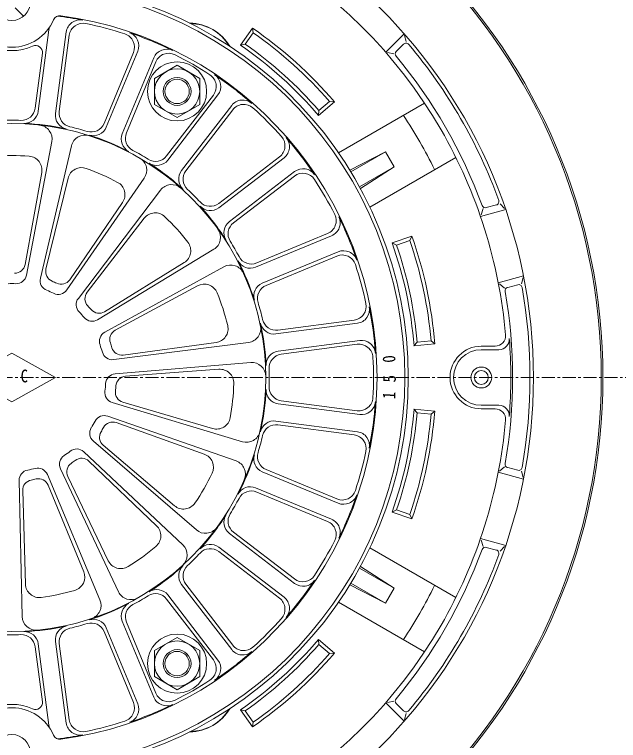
# Model space of a CAD drawing. Units: millimetres, scale not verified. Extents: x -1380 to 1380, y -955 to 955.
# Drawn here: x -449.2 to -275.5, y 120.6 to 329.4 of the extents above; entities that cross this region are included whole.
import ezdxf
from ezdxf.enums import TextEntityAlignment as Align

# ---------------------------------------------------------------- set-up
doc = ezdxf.new("R2010")
doc.units = ezdxf.units.MM
doc.header["$LTSCALE"] = 3
doc.linetypes.add('USER1', pattern=[2, 1.25, -0.25, 0.25, -0.25])
for name, color, linetype, lineweight in [('0-2_L-2', 7, 'Continuous', 18), ('0-4_L-5', 2, 'USER1', 18), ('0-5_L-3', 7, 'Continuous', 18), ('0-B_L-1a', 3, 'Continuous', 18), ('0-C_L-1b', 150, 'Continuous', 18)]:
    doc.layers.add(name, color=color, linetype=linetype, lineweight=lineweight)
doc.styles.add('ＭＳ ゴシック', font='')
doc.styles.get('ＭＳ ゴシック').set_extended_font_data('MS Gothic')

msp = doc.modelspace()

# ---------------------------------------------------------------- linework, layer by layer
at = {"layer": '0-2_L-2'}
msp.add_circle((-449.932, 225), 169.5, dxfattribs=at)
for start, end in [(0, 180), (180, 0)]:
    msp.add_arc((-449.932, 225), 170, start, end, dxfattribs=at)
at = {"layer": '0-4_L-5'}
msp.add_line((-197.783, 225), (-702.081, 225), dxfattribs=at)
at = {"layer": '0-5_L-3'}
msp.add_line((-446.669, 328.888), (-449.049, 331.268), dxfattribs=at)
for points in [[(-395.932, 311.025), (-395.932, 303.52), (-402.432, 299.767), (-408.932, 303.52), (-408.932, 311.025), (-402.432, 314.778)], [(-402.432, 135.222), (-408.932, 138.975), (-408.932, 146.48), (-402.432, 150.233), (-395.932, 146.48), (-395.932, 138.975)]]:
    msp.add_lwpolyline(points, close=True, dxfattribs=at)
for centre, radius in [((-449.933, 333), 5.3), ((-402.432, 307.272), 8.5), ((-402.432, 307.272), 6.5), ((-402.432, 307.272), 4), ((-402.432, 307.272), 3.5), ((-402.432, 142.728), 8.5), ((-402.432, 142.728), 6.5), ((-402.432, 142.728), 4), ((-402.432, 142.728), 3.5), ((-449.933, 117), 5.3)]:
    msp.add_circle(centre, radius, dxfattribs=at)
at = {"layer": '0-B_L-1a'}
for p, q in [((-442.373, 301.569), (-439.287, 325.015)), ((-437.416, 300.917), (-434.329, 324.363)), ((-436.328, 301.518), (-433.446, 323.408)), ((-443.268, 302.431), (-441.187, 318.238)), ((-423.455, 298.068), (-415.005, 318.467)), ((-422.813, 297.004), (-413.764, 318.852)), ((-418.194, 295.09), (-409.144, 316.939)), ((-416.988, 295.389), (-408.538, 315.788)), ((-405.446, 288.725), (-392.004, 306.243)), ((-405.101, 287.531), (-390.705, 306.293)), ((-401.135, 284.488), (-386.738, 303.249)), ((-399.892, 284.464), (-386.451, 301.981)), ((-438.486, 292.843), (-445.785, 254.416)), ((-432.795, 291.633), (-441.757, 253.56)), ((-390.468, 275.04), (-372.951, 288.481)), ((-390.445, 273.798), (-371.683, 288.194)), ((-387.401, 269.831), (-368.639, 284.227)), ((-446.182, 257.454), (-441.366, 283.932)), ((-440.158, 256.173), (-433.788, 282.321)), ((-411.881, 282.322), (-434.179, 250.186)), ((-386.207, 269.487), (-368.69, 282.928)), ((-407.175, 278.902), (-430.847, 247.766)), ((-433.306, 253.122), (-418.137, 275.353)), ((-428.324, 249.503), (-411.869, 270.799)), ((-379.842, 256.738), (-357.994, 265.788)), ((-379.543, 257.945), (-359.144, 266.394)), ((-391.856, 261.889), (-425.296, 241.601)), ((-377.928, 252.119), (-356.08, 261.169)), ((-376.864, 251.477), (-356.465, 259.927)), ((-423.305, 243.929), (-400.405, 258.067)), ((-388.947, 256.851), (-423.238, 238.035)), ((-420.226, 238.596), (-396.532, 251.358)), ((-374.016, 237.516), (-350.57, 240.603)), ((-373.415, 238.604), (-351.524, 241.486)), ((-381.873, 235.078), (-420.674, 230.145)), ((-417.908, 231.462), (-391.237, 235.064)), ((-373.363, 232.559), (-349.917, 235.646)), ((-372.501, 231.664), (-350.61, 234.546)), ((-381.265, 229.292), (-420.244, 226.05)), ((-417.265, 225.338), (-390.428, 227.359)), ((-383.658, 206.524), (-421.111, 217.8)), ((-418.049, 217.878), (-392.218, 210.321)), ((-373.363, 217.441), (-349.917, 214.354)), ((-372.501, 218.336), (-350.61, 215.454)), ((-385.455, 200.992), (-422.383, 213.884)), ((-419.952, 212.021), (-394.612, 202.952)), ((-374.016, 212.484), (-350.57, 209.397)), ((-373.415, 211.396), (-351.524, 208.514)), ((-396.902, 181.165), (-426.531, 206.7)), ((-423.702, 205.525), (-403.179, 188.115)), ((-400.795, 176.842), (-429.286, 203.64)), ((-427.822, 200.949), (-408.363, 182.358)), ((-419.316, 163.386), (-435.997, 198.764)), ((-376.864, 198.523), (-356.465, 190.073)), ((-424.63, 161.02), (-439.759, 197.089)), ((-433.891, 196.54), (-422.223, 172.288)), ((-377.928, 197.881), (-356.08, 188.831)), ((-447.024, 156.26), (-447.873, 195.364)), ((-446.853, 192.476), (-446.059, 165.575)), ((-439.516, 194.035), (-429.301, 169.137)), ((-379.842, 193.262), (-357.994, 184.212)), ((-379.543, 192.055), (-359.144, 183.606)), ((-387.401, 180.169), (-368.639, 165.773)), ((-386.207, 180.513), (-368.69, 167.072)), ((-390.445, 176.202), (-371.683, 161.806)), ((-390.468, 174.96), (-372.951, 161.519)), ((-401.135, 165.512), (-386.738, 146.751)), ((-399.892, 165.536), (-386.451, 148.019)), ((-405.446, 161.274), (-392.004, 143.757)), ((-405.101, 162.469), (-390.705, 143.707)), ((-418.194, 154.91), (-409.144, 133.061)), ((-416.988, 154.611), (-408.538, 134.212)), ((-422.813, 152.996), (-413.764, 131.148)), ((-423.455, 151.932), (-415.005, 131.533)), ((-442.373, 148.431), (-439.287, 124.985)), ((-437.416, 149.083), (-434.329, 125.637)), ((-436.328, 148.482), (-433.446, 126.592)), ((-443.268, 147.569), (-441.187, 131.762))]:
    msp.add_line(p, q, dxfattribs=at)
msp.add_lwpolyline([(-462.432, 225), (-449.932, 232), (-437.432, 225), (-449.932, 218)], close=True, dxfattribs=at)
msp.add_circle((-449.932, 225), 73, dxfattribs=at)
for centre, radius, start, end in [((-449.932, 225), 114, 273.07089, 86.92911), ((-449.932, 225), 113, 273.61565, 86.38435), ((-449.932, 333), 13, 203.26982, 336.73018), ((-436.152, 327.074), 2, 82.31165, 156.73018), ((-449.932, 225), 104.759, 78.80126, 82.8367), ((-449.932, 225), 105, 277.68835, 82.31165), ((-430.364, 323.84), 4, 78.80126, 172.5), ((-429.481, 322.886), 4, 78.19878, 172.5), ((-449.932, 225), 104, 71.80122, 78.19878), ((-443.252, 325.537), 4, 352.5, 0.71805), ((-418.701, 319.998), 4, 337.5, 71.80122), ((-417.459, 320.383), 4, 337.5, 71.19874), ((-449.932, 225), 104.759, 63.80126, 71.19874), ((-449.932, 333), 14, 244.99985, 295.00015), ((-443.17, 318.499), 2, 352.5, 115.00015), ((-405.449, 315.408), 4, 63.80126, 157.5), ((-404.843, 314.258), 4, 63.19878, 157.5), ((-449.932, 225), 104, 56.80122, 63.19878), ((-395.178, 308.678), 4, 322.5, 56.80122), ((-393.879, 308.728), 4, 322.5, 56.19874), ((-449.932, 225), 104.759, 48.80126, 56.19874), ((-383.565, 300.814), 4, 48.80126, 142.5), ((-383.277, 299.546), 4, 48.19878, 142.5), ((-447.234, 302.953), 4, 268.01773, 352.5), ((-446.339, 302.091), 4, 267.33141, 352.5), ((-433.45, 300.395), 4, 172.5, 257.66859), ((-432.363, 300.995), 4, 172.5, 256.98227), ((-449.932, 225), 104, 41.80122, 48.19878), ((-449.932, 225), 74, 88.01773, 91.98227), ((-449.932, 225), 73.175, 77.66859, 87.33141), ((-442.415, 293.589), 4, 349.24503, 83.7457), ((-449.932, 225), 74, 73.01773, 76.98227), ((-427.15, 299.599), 4, 253.01773, 337.5), ((-426.509, 298.535), 4, 252.33141, 337.5), ((-428.902, 290.717), 4, 72.2543, 166.75497), ((-449.932, 225), 73.175, 62.66859, 72.33141), ((-414.498, 293.56), 4, 157.5, 242.66859), ((-413.292, 293.859), 4, 157.5, 241.98227), ((-375.386, 291.655), 4, 307.5, 41.80122), ((-374.118, 291.367), 4, 307.5, 41.19874), ((-449.932, 225), 104.759, 33.80126, 41.19874), ((-449.932, 225), 74, 58.01773, 61.98227), ((-449.932, 225), 63.827, 85.56075, 94.43925), ((-445.302, 284.648), 4, 349.69203, 85.56075), ((-408.619, 291.161), 4, 238.01773, 322.5), ((-415.167, 284.602), 4, 325.24503, 59.7457), ((-408.275, 289.966), 4, 237.33141, 322.5), ((-449.932, 225), 73.175, 47.66859, 57.33141), ((-429.902, 281.375), 4, 70.43925, 166.30797), ((-449.932, 225), 63.827, 61.56075, 70.43925), ((-397.961, 282.053), 4, 142.5, 227.66859), ((-396.719, 282.029), 4, 142.5, 226.98227), ((-366.204, 281.054), 4, 33.80126, 127.5), ((-366.255, 279.755), 4, 33.19878, 127.5), ((-449.932, 225), 104, 26.80122, 33.19878), ((-421.441, 277.608), 4, 325.69203, 61.56075), ((-403.99, 276.481), 4, 48.2543, 142.75497), ((-449.932, 225), 74, 43.01773, 46.98227), ((-392.88, 276.971), 4, 222.33141, 307.5), ((-449.932, 225), 73.175, 32.66859, 42.33141), ((-392.903, 278.214), 4, 223.01773, 307.5), ((-408.704, 268.354), 4, 46.43925, 142.30797), ((-360.675, 270.09), 4, 292.5, 26.80122), ((-449.932, 225), 63.827, 37.56075, 46.43925), ((-384.966, 266.657), 4, 127.5, 212.66859), ((-383.772, 266.313), 4, 127.5, 211.98227), ((-359.524, 269.484), 4, 292.5, 26.19874), ((-449.932, 225), 104.759, 18.80126, 26.19874), ((-393.931, 265.309), 4, 301.24503, 35.7457), ((-402.507, 261.471), 4, 301.69203, 37.56075), ((-449.932, 225), 74, 28.01773, 31.98227), ((-354.55, 257.473), 4, 18.80126, 112.5), ((-381.074, 261.64), 4, 208.01773, 292.5), ((-354.934, 256.231), 4, 18.19878, 112.5), ((-449.133, 257.99), 3, 268.6129, 349.69203), ((-387.023, 253.344), 4, 24.2543, 118.75497), ((-381.373, 260.434), 4, 207.33141, 292.5), ((-449.932, 225), 73.175, 17.66859, 27.33141), ((-449.932, 225), 104, 11.80122, 18.19878), ((-437.244, 255.463), 3, 166.30797, 247.3871), ((-448.732, 254.976), 3, 267.70679, 349.24503), ((-438.837, 252.873), 3, 166.75497, 248.29321), ((-449.932, 225), 30, 64.6129, 67.3871), ((-435.784, 254.813), 3, 244.6129, 325.69203), ((-449.932, 225), 27, 87.70679, 92.29321), ((-394.635, 247.836), 4, 22.43925, 118.30797), ((-376.398, 248.423), 4, 112.5, 197.66859), ((-375.333, 247.782), 4, 112.5, 196.98227), ((-449.932, 225), 27, 63.70679, 68.29321), ((-436.643, 251.896), 3, 243.70679, 325.24503), ((-425.95, 247.668), 3, 142.30797, 223.3871), ((-449.932, 225), 63.827, 13.56075, 22.43925), ((-428.459, 245.95), 3, 142.75497, 224.29321), ((-449.932, 225), 74, 13.01773, 16.98227), ((-449.932, 225), 30, 40.6129, 43.3871), ((-424.881, 246.481), 3, 220.6129, 301.69203), ((-352.046, 245.452), 4, 277.5, 11.80122), ((-351.092, 244.569), 4, 277.5, 11.19874), ((-449.932, 225), 104.759, 3.80126, 11.19874), ((-449.932, 225), 27, 39.70679, 44.29321), ((-426.853, 244.166), 3, 219.70679, 301.24503), ((-374.538, 241.482), 4, 192.33141, 277.5), ((-449.932, 225), 73.175, 2.66859, 12.33141), ((-373.937, 242.57), 4, 193.01773, 277.5), ((-421.794, 235.405), 3, 118.75497, 200.29321), ((-418.803, 235.954), 3, 118.30797, 199.3871), ((-391.773, 239.028), 4, 277.69203, 13.56075), ((-382.377, 239.046), 4, 277.24503, 11.7457), ((-449.932, 225), 27, 15.70679, 20.29321), ((-449.932, 225), 30, 16.6129, 19.3871), ((-350.088, 230.58), 4, 3.19878, 97.5), ((-349.395, 231.68), 4, 3.80126, 97.5), ((-421.052, 233.121), 3, 195.70679, 277.24503), ((-418.31, 234.435), 3, 196.6129, 277.69203), ((-372.841, 228.593), 4, 97.5, 182.66859), ((-371.979, 227.698), 4, 97.5, 181.98227), ((-449.932, 225), 104, 356.80122, 3.19878), ((-380.933, 225.306), 4, 0.2543, 94.75497), ((-419.995, 223.06), 3, 94.75497, 176.29321), ((-390.127, 223.37), 4, 358.43925, 94.30797), ((-449.932, 225), 74, 358.01773, 1.98227), ((-417.039, 222.346), 3, 94.30797, 175.3871), ((-449.932, 225), 27, 351.70679, 356.29321), ((-449.932, 225), 30, 352.6129, 355.3871), ((-449.932, 225), 63.827, 349.56075, 358.43925), ((-449.932, 225), 73.175, 347.66859, 357.33141), ((-372.841, 221.407), 4, 177.33141, 262.5), ((-371.979, 222.302), 4, 178.01773, 262.5), ((-420.246, 220.673), 3, 171.70679, 253.24503), ((-417.206, 220.757), 3, 172.6129, 253.69203), ((-350.088, 219.42), 4, 262.5, 356.80122), ((-349.395, 218.32), 4, 262.5, 356.19874), ((-449.932, 225), 104.759, 348.80126, 356.19874), ((-423.372, 211.052), 3, 70.75497, 152.29321), ((-391.095, 214.16), 4, 253.69203, 349.56075), ((-449.932, 225), 27, 327.70679, 332.29321), ((-420.962, 209.197), 3, 70.30797, 151.3871), ((-374.538, 208.518), 4, 82.5, 167.66859), ((-373.937, 207.43), 4, 82.5, 166.98227), ((-424.573, 208.972), 3, 147.70679, 229.24503), ((-421.761, 207.813), 3, 148.6129, 229.69203), ((-449.932, 225), 30, 328.6129, 331.3871), ((-382.504, 210.355), 4, 253.24503, 347.7457), ((-351.092, 205.431), 4, 348.80126, 82.5), ((-449.932, 225), 74, 343.01773, 346.98227), ((-352.046, 204.548), 4, 348.19878, 82.5), ((-433.284, 200.043), 3, 123.70679, 205.24503), ((-449.932, 225), 27, 303.70679, 308.29321), ((-431.342, 201.455), 3, 46.75497, 128.29321), ((-395.96, 199.186), 4, 334.43925, 70.30797), ((-449.932, 225), 73.175, 332.66859, 342.33141), ((-376.398, 201.577), 4, 162.33141, 247.5), ((-375.333, 202.218), 4, 163.01773, 247.5), ((-449.932, 225), 104, 341.80122, 348.19878), ((-449.932, 225), 30, 304.6129, 307.3871), ((-429.895, 198.78), 3, 46.30797, 127.3871), ((-386.774, 197.215), 4, 336.2543, 70.75497), ((-444.874, 195.429), 3, 99.70679, 181.24503), ((-449.932, 225), 27, 279.70679, 284.29321), ((-442.526, 195.929), 3, 22.75497, 104.29321), ((-431.187, 197.841), 3, 124.6129, 205.69203), ((-449.932, 225), 63.827, 325.56075, 334.43925), ((-443.855, 192.564), 3, 100.6129, 181.69203), ((-449.932, 225), 30, 280.6129, 283.3871), ((-442.292, 192.897), 3, 22.30797, 103.3871), ((-381.373, 189.566), 4, 67.5, 152.66859), ((-381.074, 188.36), 4, 67.5, 151.98227), ((-354.934, 193.769), 4, 247.5, 341.80122), ((-449.932, 225), 74, 328.01773, 331.98227), ((-354.55, 192.527), 4, 247.5, 341.19874), ((-449.932, 225), 104.759, 333.80126, 341.19874), ((-400.591, 191.166), 4, 229.69203, 325.56075), ((-449.932, 225), 73.175, 317.66859, 327.33141), ((-384.966, 183.343), 4, 147.33141, 232.5), ((-383.772, 183.687), 4, 148.01773, 232.5), ((-359.524, 180.516), 4, 333.80126, 67.5), ((-411.126, 179.466), 4, 310.43925, 46.30797), ((-394.291, 184.195), 4, 229.24503, 323.7457), ((-360.675, 179.91), 4, 333.19878, 67.5), ((-449.932, 225), 104, 326.80122, 333.19878), ((-449.932, 225), 63.827, 301.56075, 310.43925), ((-403.535, 173.928), 4, 312.2543, 46.75497), ((-392.88, 173.029), 4, 52.5, 137.66859), ((-392.903, 171.786), 4, 52.5, 136.98227), ((-449.932, 225), 74, 313.01773, 316.98227), ((-418.618, 174.022), 4, 205.69203, 301.56075), ((-433.001, 167.618), 4, 286.43925, 22.30797), ((-449.932, 225), 73.175, 302.66859, 312.33141), ((-397.961, 167.947), 4, 132.33141, 217.5), ((-396.719, 167.971), 4, 133.01773, 217.5), ((-366.255, 170.245), 4, 232.5, 326.80122), ((-442.06, 165.693), 4, 181.69203, 277.56075), ((-449.932, 225), 104.759, 318.80126, 326.19874), ((-366.204, 168.946), 4, 232.5, 326.19874), ((-449.932, 225), 63.827, 277.56075, 286.43925), ((-415.698, 165.092), 4, 205.24503, 299.7457), ((-408.275, 160.034), 4, 37.5, 122.66859), ((-428.319, 159.472), 4, 288.2543, 22.75497), ((-449.932, 225), 74, 298.01773, 301.98227), ((-408.619, 158.839), 4, 37.5, 121.98227), ((-375.386, 158.345), 4, 318.19878, 52.5), ((-374.118, 158.633), 4, 318.80126, 52.5), ((-449.932, 225), 73.175, 287.66859, 297.33141), ((-414.498, 156.44), 4, 117.33141, 202.5), ((-413.292, 156.141), 4, 118.01773, 202.5), ((-443.024, 156.347), 4, 181.24503, 275.7457), ((-426.509, 151.465), 4, 22.5, 107.66859), ((-449.932, 225), 104, 311.80122, 318.19878), ((-449.932, 225), 73.175, 272.66859, 282.33141), ((-433.45, 149.605), 4, 102.33141, 187.5), ((-432.363, 149.005), 4, 103.01773, 187.5), ((-449.932, 225), 74, 283.01773, 286.98227), ((-427.15, 150.401), 4, 22.5, 106.98227), ((-449.932, 225), 74, 268.01773, 271.98227), ((-447.234, 147.047), 4, 7.5, 91.98227), ((-446.339, 147.909), 4, 7.5, 92.66859), ((-449.932, 225), 104.759, 303.80126, 311.19874), ((-383.565, 149.186), 4, 217.5, 311.19874), ((-383.277, 150.454), 4, 217.5, 311.80122), ((-395.178, 141.322), 4, 303.19878, 37.5), ((-393.879, 141.272), 4, 303.80126, 37.5), ((-449.932, 225), 104, 296.80122, 303.19878), ((-404.843, 135.742), 4, 202.5, 296.80122), ((-443.17, 131.501), 2, 244.99985, 7.5), ((-418.701, 130.002), 4, 288.19878, 22.5), ((-405.449, 134.592), 4, 202.5, 296.19874), ((-449.932, 117), 13, 23.26982, 156.73018), ((-449.932, 117), 14, 64.99985, 115.00015), ((-417.459, 129.617), 4, 288.80126, 22.5), ((-449.932, 225), 104.759, 288.80126, 296.19874), ((-430.364, 126.16), 4, 187.5, 281.19874), ((-429.481, 127.114), 4, 187.5, 281.80122), ((-449.932, 225), 104, 281.80122, 288.19878), ((-443.252, 124.463), 4, 359.28195, 7.5), ((-436.152, 122.926), 2, 203.26982, 277.68835), ((-449.932, 225), 104.759, 277.1633, 281.19874)]:
    msp.add_arc(centre, radius, start, end, dxfattribs=at)
at = {"layer": '0-C_L-1b'}
for p, q in [((-380.777, 325.507), (-384.219, 320.592)), ((-380.53, 324.117), (-382.824, 320.841)), ((-380.53, 324.117), (-380.777, 325.507)), ((-342.432, 318.541), (-337.117, 323.857)), ((-336.509, 321.636), (-336.985, 323.374)), ((-382.824, 320.841), (-384.219, 320.592)), ((-339.407, 318.737), (-337.278, 320.867)), ((-340.056, 318.089), (-341.941, 318.448)), ((-361.733, 300.345), (-357.205, 304.282)), ((-361.631, 301.759), (-358.612, 304.383)), ((-357.205, 304.282), (-358.612, 304.383)), ((-356.014, 289.616), (-331.271, 303.901)), ((-361.631, 301.759), (-361.733, 300.345)), ((-352.758, 284.609), (-342.525, 289.898)), ((-352.479, 284.151), (-342.525, 289.898)), ((-347.014, 274.028), (-322.271, 288.313)), ((-349.722, 279.35), (-340.025, 285.568)), ((-314.377, 273.611), (-315.009, 271.8)), ((-313.491, 273.849), (-310.582, 274.628)), ((-309.531, 274.91), (-308.264, 273.628)), ((-315.173, 271.327), (-307.912, 273.273)), ((-340.582, 263.71), (-334.908, 265.663)), ((-334.908, 265.663), (-335.525, 264.394)), ((-339.307, 263.091), (-340.582, 263.71)), ((-339.307, 263.091), (-335.525, 264.394)), ((-310.064, 252.259), (-302.803, 254.204)), ((-303.386, 251.977), (-302.93, 253.721)), ((-308.232, 250.679), (-309.685, 251.932)), ((-307.346, 250.916), (-304.437, 251.696)), ((-333.377, 235.197), (-334.291, 234.113)), ((-328.313, 234.636), (-334.291, 234.113)), ((-329.393, 235.546), (-333.377, 235.197)), ((-329.393, 235.546), (-328.313, 234.636)), ((-314.932, 234), (-310.949, 234)), ((-314.932, 233), (-309.864, 233)), ((-333.377, 214.803), (-334.291, 215.886)), ((-328.313, 215.364), (-334.291, 215.886)), ((-329.393, 214.454), (-328.313, 215.364)), ((-314.932, 217), (-309.864, 217)), ((-314.932, 216), (-310.949, 216)), ((-329.393, 214.454), (-333.377, 214.803)), ((-308.232, 199.321), (-309.685, 198.068)), ((-307.346, 199.084), (-304.437, 198.304)), ((-310.064, 197.741), (-302.803, 195.796)), ((-303.386, 198.023), (-302.93, 196.279)), ((-339.307, 186.909), (-340.582, 186.29)), ((-340.582, 186.29), (-334.908, 184.336)), ((-339.307, 186.909), (-335.525, 185.606)), ((-334.908, 184.336), (-335.525, 185.606)), ((-315.173, 178.673), (-307.912, 176.727)), ((-314.377, 176.389), (-315.009, 178.2)), ((-347.014, 175.972), (-322.271, 161.687)), ((-313.491, 176.151), (-310.582, 175.372)), ((-309.531, 175.09), (-308.264, 176.372)), ((-349.979, 170.179), (-340.025, 164.432)), ((-349.722, 170.649), (-340.025, 164.432)), ((-352.758, 165.391), (-342.525, 160.102)), ((-352.479, 165.849), (-342.525, 160.102)), ((-340.025, 164.432), (-342.525, 160.102)), ((-356.014, 160.384), (-331.271, 146.099)), ((-361.631, 148.241), (-361.733, 149.655)), ((-361.733, 149.655), (-357.205, 145.718)), ((-361.631, 148.241), (-358.612, 145.617)), ((-357.205, 145.718), (-358.612, 145.617)), ((-340.056, 131.911), (-341.941, 131.552)), ((-342.432, 131.459), (-337.117, 126.143)), ((-339.407, 131.263), (-337.278, 129.133)), ((-382.824, 129.159), (-384.219, 129.408)), ((-380.777, 124.493), (-384.219, 129.408)), ((-380.53, 125.883), (-382.824, 129.159)), ((-336.509, 128.364), (-336.985, 126.626)), ((-380.53, 125.883), (-380.777, 124.493))]:
    msp.add_line(p, q, dxfattribs=at)
msp.add_lwpolyline([(-349.979, 279.821), (-340.025, 285.568), (-342.525, 289.898)], dxfattribs=at)
for centre, radius in [((-449.932, 225), 150), ((-314.932, 225), 3), ((-314.932, 225), 2)]:
    msp.add_circle(centre, radius, dxfattribs=at)
for centre, radius, start, end in [((-449.932, 225), 142.5, 30, 90), ((-399.174, 312.917), 14, 31.34108, 88.65892), ((-398.674, 313.783), 13, 30.38359, 89.61641), ((-449.932, 225), 122, 40.53036, 55.46964), ((-449.932, 225), 121, 41, 55), ((-449.932, 225), 116, 40.50606, 55.49394), ((-449.932, 225), 117, 41, 55), ((-336.571, 320.16), 1, 39.97778, 135), ((-450.365, 224.75), 149.5, 20.02222, 39.97778), ((-338.7, 318.03), 1, 135, 219.87395), ((-450.365, 224.75), 144.5, 20.12605, 39.87395), ((-449.932, 225), 135.486, 26.19119, 33.80881), ((-449.932, 225), 142.5, 4.93477, 30), ((-310.841, 275.594), 1, 285, 20.02222), ((-313.75, 274.815), 1, 200.12605, 285), ((-449.932, 225), 122, 4.53036, 19.46964), ((-449.932, 225), 116, 4.50606, 19.49394), ((-449.932, 225), 117, 5, 19), ((-449.932, 225), 121, 5, 19), ((-307.088, 249.951), 1, 105, 189.87395), ((-304.178, 250.73), 1, 9.97778, 105), ((-450.432, 225), 149.5, 350.02222, 9.97778), ((-450.432, 225), 144.5, 350.12605, 9.87395), ((-310.949, 237), 3, 270, 4.93477), ((-309.864, 236), 3, 270, 4.49039), ((-449.932, 225), 143.5, 355.50961, 4.49039), ((-314.932, 225), 9, 90, 270), ((-314.932, 225), 8, 90, 270), ((-449.932, 225), 116, 340.50606, 355.49394), ((-449.932, 225), 122, 340.53036, 355.46964), ((-310.949, 213), 3, 355.06523, 90), ((-309.864, 214), 3, 355.50961, 90), ((-449.932, 225), 117, 341, 355), ((-449.932, 225), 121, 341, 355), ((-449.932, 225), 142.5, 330, 355.06523), ((-307.088, 200.049), 1, 170.12605, 255), ((-304.178, 199.27), 1, 255, 350.02222), ((-450.365, 225.25), 144.5, 320.12605, 339.87395), ((-313.75, 175.185), 1, 75, 159.87395), ((-450.365, 225.25), 149.5, 320.02222, 339.97778), ((-310.841, 174.406), 1, 339.97778, 75), ((-449.932, 225), 135.486, 326.19119, 333.80881), ((-449.932, 225), 142.5, 270, 330), ((-449.932, 225), 116, 304.50606, 319.49394), ((-449.932, 225), 117, 305, 319), ((-449.932, 225), 122, 304.53036, 319.46964), ((-449.932, 225), 121, 305, 319), ((-338.7, 131.97), 1, 140.12605, 225), ((-399.174, 137.083), 14, 271.34108, 328.65892), ((-398.674, 136.217), 13, 270.38359, 329.61641), ((-336.571, 129.84), 1, 225, 320.02222)]:
    msp.add_arc(centre, radius, start, end, dxfattribs=at)

# ---------------------------------------------------------------- texts
at = {"layer": '0-B_L-1a', "color": 7, "style": 'ＭＳ ゴシック', "width": 0.85}
for s, rotation, p in [('0', 93, (-338.511, 229.421)), ('5', 90, (-338.432, 223.583)), ('1', 87, (-338.612, 218.659))]:
    msp.add_text(s, height=3.666, rotation=rotation, dxfattribs=at).set_placement(p, align=Align.BOTTOM_LEFT)
msp.add_text('C', height=3.666, dxfattribs=at).set_placement((-447.45, 222.5), align=Align.BOTTOM_LEFT)

doc.saveas('drawing.dxf')
